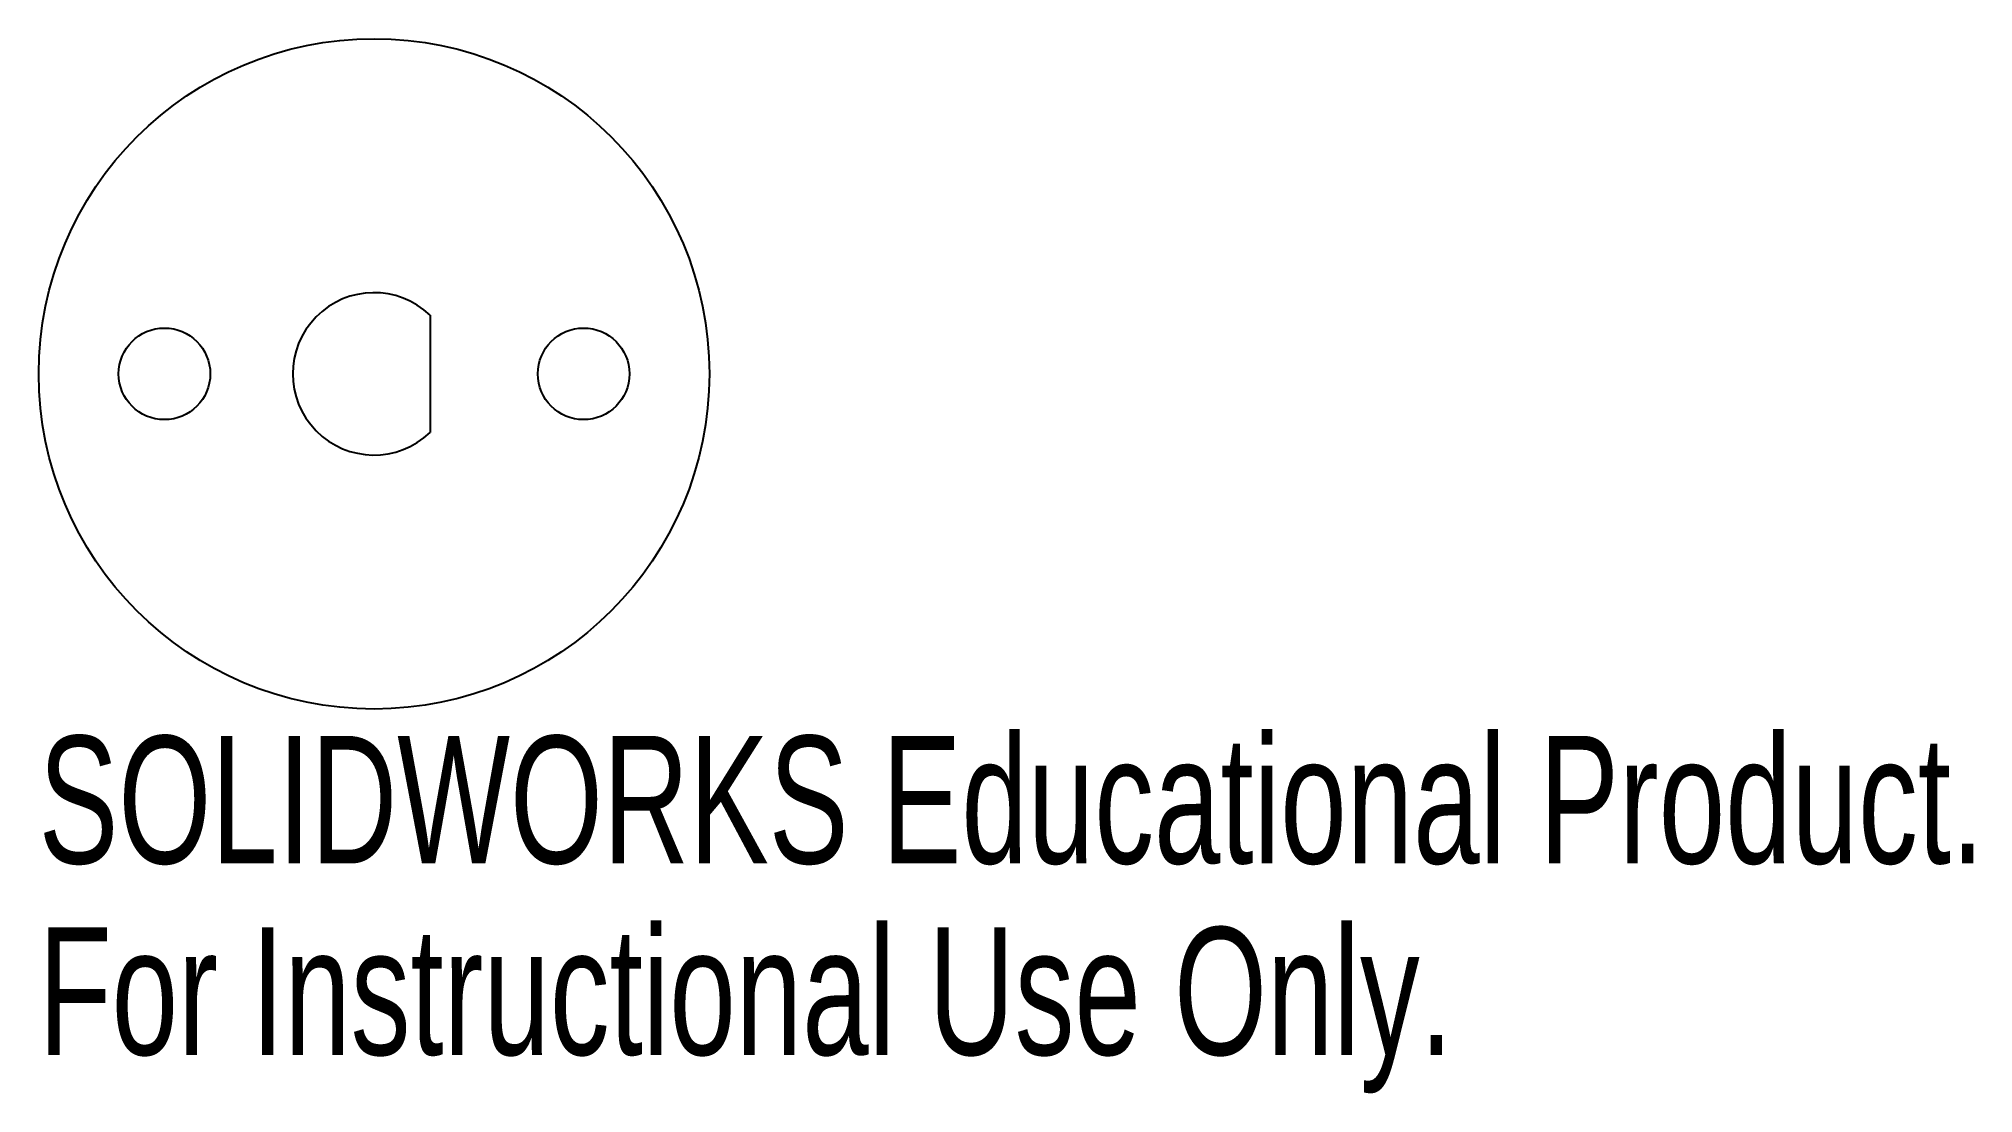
# Model space of a CAD drawing. Header units: inches. Extents: x -0.5 to 2.38, y -1.07 to 0.5.
import ezdxf

# ---------------------------------------------------------------- set-up
doc = ezdxf.new("R2010")
doc.units = ezdxf.units.IN
doc.header["$MEASUREMENT"] = 0
doc.styles.add('SLDTEXTSTYLE0', font='TXT', dxfattribs={"width": 0.7})

msp = doc.modelspace()

# ---------------------------------------------------------------- linework, layer by layer
at = {"color": 7, "linetype": 'Continuous', "lineweight": 25}
msp.add_line((0.0836, 0.0876), (0.0836, -0.0876), dxfattribs=at)
for centre, radius in [((0, 0), 0.5), ((-0.3125, 0), 0.0683), ((0.3125, 0), 0.0683)]:
    msp.add_circle(centre, radius, dxfattribs=at)
msp.add_arc((0, 0), 0.1211, 46.3506, 313.6494, dxfattribs=at)

# ---------------------------------------------------------------- texts
at = {"color": 7, "linetype": 'Continuous', "char_height": 0.1903, "attachment_point": 1, "style": 'SLDTEXTSTYLE0'}
for s, insert in [('SOLIDWORKS Educational Product.', (-0.5, -0.5401)), ('For Instructional Use Only.', (-0.5, -0.8256))]:
    msp.add_mtext(s, dxfattribs=dict(at, insert=insert))

doc.saveas('drawing.dxf')
